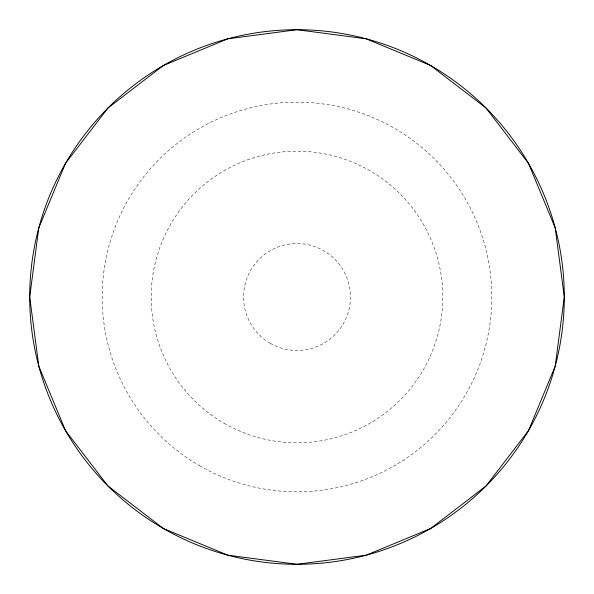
<?xml version="1.0" encoding="UTF-8"?>
<svg xmlns="http://www.w3.org/2000/svg" width="594" height="594" viewBox="0 0 594 594"><rect width="100%" height="100%" fill="white"/><g stroke="black" fill="none" stroke-linecap="round" stroke-linejoin="round"><path stroke-width="0.45" stroke-dasharray="2.97 2.23" d="M224.101 423.27A145.797 145.797 0 0 0 442.797 297A145.797 145.797 0 0 0 224.101 170.73A145.797 145.797 0 0 0 224.101 423.27M199.591 465.718A194.817 194.817 0 0 0 491.817 297A194.817 194.817 0 0 0 199.591 128.282A194.817 194.817 0 0 0 199.591 465.718M270.27 343.295A53.46 53.46 0 0 0 350.46 297A53.46 53.46 0 0 0 270.27 250.705A53.46 53.46 0 0 0 270.27 343.295"/><path stroke-width="0.89" d="M38.81 227.821L29.7 297L38.81 366.179L65.511 430.65L107.989 486.011L163.35 528.489L227.821 555.19L297 564.3L366.179 555.19L430.65 528.489L486.011 486.011L528.489 430.65L555.19 366.179L564.3 297L555.19 227.821L528.489 163.35L486.011 107.989L430.65 65.511L366.179 38.81L297 29.7L227.821 38.81L163.35 65.511L107.989 107.989L65.511 163.35L38.81 227.821M163.35 528.489A267.3 267.3 0 0 0 564.3 297A267.3 267.3 0 0 0 163.35 65.511A267.3 267.3 0 0 0 163.35 528.489"/></g></svg>
